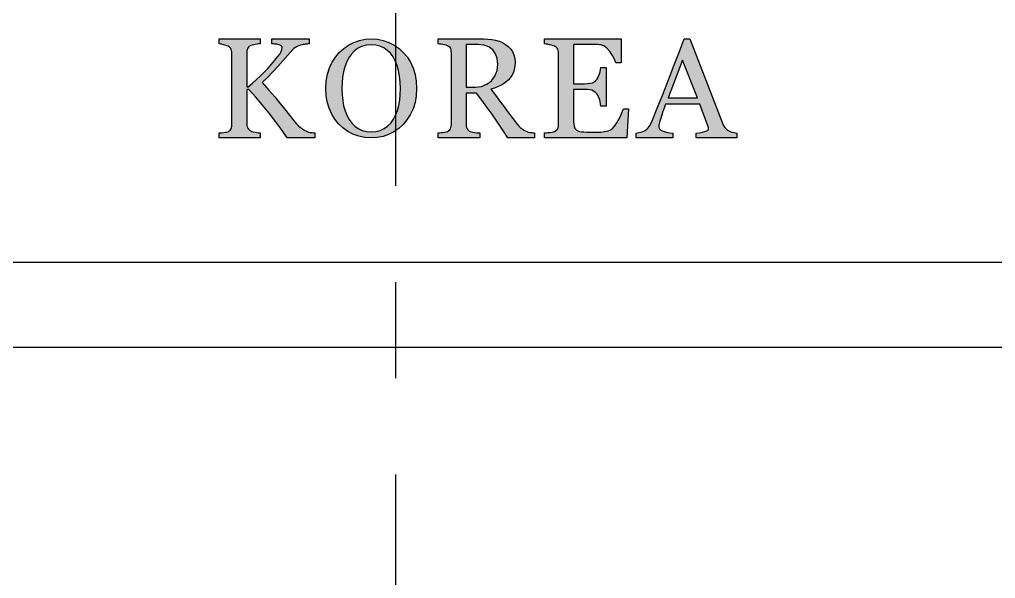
# Model space of a CAD drawing. Extents: x 39525 to 40119, y 15845 to 16265.
# Drawn here: x 39910.64 to 39928.39, y 16019.34 to 16029.5 of the extents above; entities that cross this region are included whole.
import ezdxf

# ---------------------------------------------------------------- set-up
doc = ezdxf.new("R2010")
doc.units = 0
doc.header["$LTSCALE"] = 7
doc.header["$MEASUREMENT"] = 0
doc.linetypes.add('CENTER', pattern=[2, 1.25, -0.25, 0.25, -0.25])
doc.linetypes.add('CENTER2', pattern=[1.125, 0.75, -0.125, 0.125, -0.125])
doc.layers.get('0').update_dxf_attribs({"color": 2, "linetype": 'CONTINUOUS'})
doc.layers.add('CENTER', color=1, linetype='CENTER2')
doc.layers.add('D', color=2, linetype='CONTINUOUS')

msp = doc.modelspace()

# ---------------------------------------------------------------- hatches: boundary and pattern name
at = {"layer": 'D'}
h = msp.add_hatch(color=256, dxfattribs=at)
h.paths.add_polyline_path([(39917.74779, 16027.771), (39917.79694, 16027.8769), (39917.83334, 16027.99227), (39917.85504, 16028.11613), (39917.86223, 16028.24832), (39917.85519, 16028.37992), (39917.8339, 16028.50365), (39917.79824, 16028.61933), (39917.75003, 16028.72576), (39917.69074, 16028.82122), (39917.62053, 16028.90565), (39917.54245, 16028.97739), (39917.45527, 16029.03749), (39917.359, 16029.08616), (39917.25595, 16029.12169), (39917.1485, 16029.14303), (39917.03668, 16029.15017), (39916.92862, 16029.14316), (39916.82349, 16029.12223), (39916.72148, 16029.08735), (39916.62513, 16029.03906), (39916.53699, 16028.97848), (39916.45697, 16028.90565), (39916.3859, 16028.82092), (39916.3258, 16028.72629), (39916.27685, 16028.62182), (39916.24035, 16028.50734), (39916.21845, 16028.38287), (39916.21114, 16028.24832), (39916.21812, 16028.1236), (39916.23895, 16028.00401), (39916.27345, 16027.8897), (39916.32034, 16027.7834), (39916.37746, 16027.68837), (39916.44496, 16027.60467), (39916.52238, 16027.5304), (39916.60928, 16027.46801), (39916.70578, 16027.41746), (39916.81002, 16027.3802), (39916.92032, 16027.35769), (39917.03668, 16027.35015), (39917.14682, 16027.35719), (39917.25262, 16027.37827), (39917.35402, 16027.41337), (39917.44922, 16027.4611), (39917.53643, 16027.5208), (39917.61563, 16027.59228), (39917.68729, 16027.67618)])
h.paths.add_polyline_path([(39917.53871, 16027.9372), (39917.51397, 16027.84786), (39917.48103, 16027.76483), (39917.44, 16027.68809), (39917.3922, 16027.62075), (39917.33566, 16027.56426), (39917.2705, 16027.51866), (39917.19821, 16027.48498), (39917.12025, 16027.46474), (39917.03668, 16027.45798), (39916.94912, 16027.46458), (39916.86997, 16027.48452), (39916.79948, 16027.51788), (39916.73712, 16027.56306), (39916.68226, 16027.61852), (39916.63498, 16027.68438), (39916.59368, 16027.76054), (39916.56063, 16027.84367), (39916.53587, 16027.9339), (39916.51824, 16028.03111), (39916.50762, 16028.13594), (39916.50407, 16028.24832), (39916.50737, 16028.3516), (39916.51727, 16028.45168), (39916.53376, 16028.54864), (39916.55703, 16028.6397), (39916.58708, 16028.72274), (39916.62388, 16028.79775), (39916.671, 16028.86717), (39916.72638, 16028.92656), (39916.78998, 16028.97584), (39916.86258, 16029.01275), (39916.94483, 16029.03495), (39917.03668, 16029.04236), (39917.11985, 16029.03601), (39917.19658, 16029.01691), (39917.26682, 16028.98496), (39917.33002, 16028.94157), (39917.38575, 16028.88815), (39917.43381, 16028.82465), (39917.47475, 16028.7504), (39917.50844, 16028.66642), (39917.53503, 16028.57262), (39917.55418, 16028.47101), (39917.56556, 16028.36285), (39917.56932, 16028.24832), (39917.56599, 16028.13747), (39917.55586, 16028.03378)], flags=16)
h.paths.add_polyline_path([(39915.183, 16027.79876), (39915.29819, 16027.64994), (39915.40623, 16027.50046), (39915.50697, 16027.35015), (39916.01194, 16027.35015), (39916.01194, 16027.44019), (39915.98827, 16027.44197), (39915.96077, 16027.44533), (39915.92957, 16027.45014), (39915.89839, 16027.45709), (39915.87079, 16027.46564), (39915.84688, 16027.47573), (39915.81914, 16027.49157), (39915.78794, 16027.51212), (39915.75328, 16027.53725), (39915.71691, 16027.56784), (39915.68054, 16027.60445), (39915.64415, 16027.6472), (39915.55113, 16027.76394), (39915.46163, 16027.87599), (39915.37574, 16027.98323), (39915.28424, 16028.0948), (39915.17775, 16028.21987), (39915.05649, 16028.35855), (39915.14993, 16028.4488), (39915.24396, 16028.54525), (39915.33853, 16028.64785), (39915.43173, 16028.75245), (39915.52265, 16028.85484), (39915.61125, 16028.95483), (39915.63318, 16028.97565), (39915.65919, 16028.99408), (39915.68922, 16029.01029), (39915.72056, 16029.02368), (39915.7512, 16029.03441), (39915.78104, 16029.04234), (39915.79848, 16029.04567), (39915.81376, 16029.04868), (39915.82697, 16029.05137), (39915.83863, 16029.0536), (39915.85045, 16029.05515), (39915.86248, 16029.05619), (39915.87286, 16029.05704), (39915.8825, 16029.05789), (39915.89523, 16029.05922), (39915.90787, 16029.06021), (39915.90787, 16029.15011), (39915.23289, 16029.15011), (39915.23289, 16029.06007), (39915.24599, 16029.05919), (39915.26127, 16029.05818), (39915.27879, 16029.05704), (39915.29822, 16029.05517), (39915.31933, 16029.05201), (39915.34199, 16029.04748), (39915.36161, 16029.04189), (39915.37968, 16029.03539), (39915.39606, 16029.02799), (39915.40908, 16029.01907), (39915.41685, 16029.00872), (39915.41943, 16028.99687), (39915.41429, 16028.95952), (39915.39883, 16028.9186), (39915.37311, 16028.87433), (39915.33634, 16028.82313), (39915.28755, 16028.76156), (39915.22679, 16028.68986), (39915.16439, 16028.62046), (39915.09754, 16028.55087), (39915.02619, 16028.4812), (39914.95216, 16028.4123), (39914.87724, 16028.34518), (39914.80148, 16028.27985), (39914.77642, 16028.27985), (39914.77642, 16028.90159), (39914.77813, 16028.92869), (39914.78319, 16028.95454), (39914.79152, 16028.97906), (39914.80464, 16029.00033), (39914.82416, 16029.01724), (39914.85001, 16029.02978), (39914.86992, 16029.03587), (39914.89604, 16029.04213), (39914.92841, 16029.04886), (39914.96193, 16029.05445), (39914.99156, 16029.05824), (39915.01706, 16029.06007), (39915.01706, 16029.15011), (39914.27007, 16029.15011), (39914.27007, 16029.06007), (39914.29507, 16029.05728), (39914.32246, 16029.05227), (39914.35236, 16029.04487), (39914.38244, 16029.03614), (39914.40952, 16029.02642), (39914.4338, 16029.01593), (39914.45927, 16029.00089), (39914.47852, 16028.98356), (39914.49133, 16028.96397), (39914.49966, 16028.94142), (39914.50458, 16028.91644), (39914.50621, 16028.88902), (39914.50621, 16027.59007), (39914.50432, 16027.56087), (39914.49851, 16027.53488), (39914.48872, 16027.51209), (39914.47506, 16027.49218), (39914.45666, 16027.47586), (39914.4338, 16027.46316), (39914.41487, 16027.45683), (39914.38856, 16027.45179), (39914.35497, 16027.44807), (39914.32076, 16027.44487), (39914.29248, 16027.44226), (39914.27007, 16027.44019), (39914.27007, 16027.35015), (39915.01706, 16027.35015), (39915.01706, 16027.44019), (39914.99071, 16027.4424), (39914.96012, 16027.44703), (39914.92535, 16027.45403), (39914.89244, 16027.46218), (39914.86731, 16027.46934), (39914.85001, 16027.47573), (39914.82485, 16027.49058), (39914.80558, 16027.50831), (39914.79195, 16027.52897), (39914.78329, 16027.55197), (39914.77813, 16027.57687), (39914.77642, 16027.60391), (39914.77642, 16028.23047), (39914.80933, 16028.23047), (39914.93765, 16028.08945), (39915.06213, 16027.9455)])
h = msp.add_hatch(color=256, dxfattribs=at)
h.paths.add_polyline_path([(39921.68133, 16027.35015), (39921.71552, 16027.88063), (39921.62399, 16027.88063), (39921.60716, 16027.83441), (39921.5799, 16027.77366), (39921.54226, 16027.69824), (39921.50028, 16027.62295), (39921.45946, 16027.56148), (39921.42014, 16027.51388), (39921.4022, 16027.49969), (39921.37781, 16027.48757), (39921.34688, 16027.47751), (39921.31302, 16027.46968), (39921.27979, 16027.46361), (39921.24731, 16027.45928), (39921.21371, 16027.45637), (39921.17527, 16027.45462), (39921.13212, 16027.45403), (39921.08926, 16027.45403), (39921.05246, 16027.45403), (39921.02174, 16027.45403), (39920.95692, 16027.45488), (39920.90274, 16027.45728), (39920.85929, 16027.46106), (39920.82378, 16027.46766), (39920.79369, 16027.47804), (39920.76915, 16027.49218), (39920.74956, 16027.51079), (39920.73473, 16027.53451), (39920.72461, 16027.56324), (39920.71843, 16027.59827), (39920.71468, 16027.641), (39920.7134, 16027.69131), (39920.7134, 16028.23175), (39920.91642, 16028.23175), (39920.9677, 16028.23002), (39921.01197, 16028.2249), (39921.049, 16028.21655), (39921.08116, 16028.20273), (39921.11093, 16028.18122), (39921.13819, 16028.15209), (39921.15408, 16028.12757), (39921.16955, 16028.09478), (39921.18454, 16028.05378), (39921.19739, 16028.00913), (39921.2065, 16027.96616), (39921.21188, 16027.92474), (39921.30705, 16027.92474), (39921.30705, 16028.62876), (39921.21188, 16028.62876), (39921.20607, 16028.59168), (39921.19742, 16028.55305), (39921.18589, 16028.51274), (39921.17189, 16028.47449), (39921.15597, 16028.44177), (39921.13819, 16028.41443), (39921.11409, 16028.3885), (39921.08768, 16028.36795), (39921.05896, 16028.35301), (39921.02321, 16028.34276), (39920.97566, 16028.33648), (39920.91642, 16028.33435), (39920.7134, 16028.33435), (39920.7134, 16029.05012), (39920.99618, 16029.05012), (39921.0411, 16029.04982), (39921.08249, 16029.04897), (39921.12048, 16029.04748), (39921.15512, 16029.04551), (39921.1864, 16029.0429), (39921.21441, 16029.03973), (39921.26608, 16029.02216), (39921.31967, 16028.98255), (39921.37507, 16028.92108), (39921.42456, 16028.85018), (39921.46112, 16028.78195), (39921.4846, 16028.71627), (39921.57988, 16028.71627), (39921.57988, 16029.15011), (39920.18671, 16029.15011), (39920.18671, 16029.06007), (39920.21218, 16029.05728), (39920.24277, 16029.05227), (39920.27863, 16029.04487), (39920.3146, 16029.03614), (39920.34532, 16029.02642), (39920.37088, 16029.01593), (39920.397, 16029.00084), (39920.41651, 16028.98332), (39920.42934, 16028.96311), (39920.43696, 16028.94043), (39920.44162, 16028.91575), (39920.44319, 16028.88902), (39920.44319, 16027.59478), (39920.44143, 16027.5655), (39920.4361, 16027.53986), (39920.42716, 16027.51776), (39920.4139, 16027.4987), (39920.39508, 16027.48214), (39920.37088, 16027.46798), (39920.3531, 16027.46231), (39920.3256, 16027.45669), (39920.28816, 16027.4511), (39920.24887, 16027.44615), (39920.21503, 16027.44256), (39920.18671, 16027.44019), (39920.18671, 16027.35015)])
h.paths.add_polyline_path([(39919.41828, 16027.51095), (39919.52232, 16027.35015), (39920.00685, 16027.35015), (39920.00685, 16027.44019), (39919.98302, 16027.44197), (39919.95563, 16027.44533), (39919.92458, 16027.45014), (39919.89322, 16027.45709), (39919.8657, 16027.46564), (39919.8419, 16027.47573), (39919.81232, 16027.49247), (39919.78255, 16027.51217), (39919.75268, 16027.53464), (39919.72132, 16027.56324), (39919.68773, 16027.60072), (39919.65176, 16027.6472), (39919.57059, 16027.75627), (39919.49844, 16027.85392), (39919.43521, 16027.93994), (39919.37137, 16028.02654), (39919.29763, 16028.1255), (39919.21396, 16028.23696), (39919.27625, 16028.25688), (39919.33503, 16028.27948), (39919.39014, 16028.3049), (39919.44094, 16028.33304), (39919.48675, 16028.36457), (39919.52754, 16028.39933), (39919.55451, 16028.42883), (39919.55451, 16028.98748), (39919.52919, 16029.01415), (39919.48018, 16029.05137), (39919.42393, 16029.08286), (39919.36339, 16029.10797), (39919.29875, 16029.12673), (39919.23049, 16029.13973), (39919.15903, 16029.1475), (39919.08441, 16029.15011), (39918.25345, 16029.15011), (39918.25345, 16029.06007), (39918.27888, 16029.05757), (39918.30757, 16029.05355), (39918.3396, 16029.04791), (39918.37134, 16029.04154), (39918.39892, 16029.03462), (39918.42232, 16029.02717), (39918.44968, 16029.01356), (39918.46949, 16028.99623), (39918.48163, 16028.97517), (39918.48882, 16028.95116), (39918.49316, 16028.92496), (39918.49462, 16028.89635), (39918.49462, 16027.59478), (39918.49273, 16027.5639), (39918.48696, 16027.53696), (39918.47724, 16027.51388), (39918.46358, 16027.49434), (39918.44519, 16027.47831), (39918.42232, 16027.46577), (39918.40323, 16027.4593), (39918.37637, 16027.45376), (39918.3417, 16027.44932), (39918.30624, 16027.44543), (39918.27683, 16027.4424), (39918.25345, 16027.44019), (39918.25345, 16027.35015), (39919.01472, 16027.35015), (39919.01472, 16027.44019), (39918.98642, 16027.44181), (39918.95428, 16027.44482), (39918.91818, 16027.44932), (39918.88392, 16027.45432), (39918.8574, 16027.45986), (39918.83853, 16027.46577), (39918.81137, 16027.47932), (39918.79141, 16027.49641), (39918.77868, 16027.51681), (39918.77104, 16027.5405), (39918.76638, 16027.56648), (39918.76484, 16027.59478), (39918.76484, 16028.16591), (39918.94888, 16028.16591), (39919.04775, 16028.0369), (39919.14173, 16027.91044), (39919.23083, 16027.7866), (39919.32116, 16027.65641)])
h.paths.add_polyline_path([(39919.13846, 16028.32479), (39919.04126, 16028.28744), (39918.93117, 16028.27503), (39918.76484, 16028.27503), (39918.76484, 16029.04748), (39918.98053, 16029.04748), (39919.08596, 16029.03683), (39919.1744, 16029.00488), (39919.2455, 16028.9518), (39919.29779, 16028.88035), (39919.3291, 16028.79398), (39919.33951, 16028.6925), (39919.32652, 16028.57283), (39919.28754, 16028.47105), (39919.22256, 16028.38717)], flags=16)
h.paths.add_polyline_path([(39919.62104, 16028.53748), (39919.63877, 16028.59344), (39919.6495, 16028.65477), (39919.65312, 16028.72141), (39919.64779, 16028.79478), (39919.63198, 16028.86062), (39919.60584, 16028.91889), (39919.57109, 16028.97001), (39919.55451, 16028.98748), (39919.55451, 16028.42883), (39919.56532, 16028.44065), (39919.59649, 16028.48665)], flags=17)
h = msp.add_hatch(color=256, dxfattribs=at)
h.paths.add_polyline_path([(39923.6822, 16027.35015), (39923.6822, 16027.43893), (39923.6597, 16027.441), (39923.63384, 16027.44536), (39923.60447, 16027.45216), (39923.57573, 16027.46061), (39923.55084, 16027.47043), (39923.52976, 16027.48161), (39923.50338, 16027.50088), (39923.4813, 16027.52031), (39923.46319, 16027.54012), (39923.44796, 16027.56236), (39923.43389, 16027.58874), (39923.42093, 16027.61916), (39922.82906, 16029.15017), (39922.72912, 16029.15017), (39922.64087, 16028.92315), (39922.54503, 16028.67595), (39922.44139, 16028.40854), (39922.33673, 16028.13989), (39922.23822, 16027.8897), (39922.14581, 16027.65804), (39922.1282, 16027.61769), (39922.11027, 16027.58373), (39922.09208, 16027.55593), (39922.07126, 16027.53159), (39922.04551, 16027.50799), (39922.01477, 16027.48502), (39921.99186, 16027.47269), (39921.96505, 16027.46213), (39921.93447, 16027.4535), (39921.90386, 16027.44649), (39921.87685, 16027.44169), (39921.85336, 16027.43893), (39921.85336, 16027.35015), (39922.52117, 16027.35015), (39922.52117, 16027.43893), (39922.45759, 16027.44481), (39922.39837, 16027.4556), (39922.34353, 16027.4714), (39922.29983, 16027.49232), (39922.27368, 16027.51826), (39922.26499, 16027.5491), (39922.26567, 16027.56462), (39922.26767, 16027.58297), (39922.27098, 16027.6042), (39922.27633, 16027.6288), (39922.28387, 16027.65804), (39922.2935, 16027.69172), (39922.30563, 16027.72957), (39922.31878, 16027.76961), (39922.33287, 16027.81171), (39922.3491, 16027.85768), (39922.36813, 16027.9085), (39922.39013, 16027.96415), (39923.01176, 16027.96415), (39923.15916, 16027.56666), (39923.16386, 16027.55331), (39923.16769, 16027.53355), (39923.16919, 16027.51842), (39923.16947, 16027.51025), (39923.16233, 16027.49293), (39923.14086, 16027.47754), (39923.105, 16027.46416), (39923.05817, 16027.45289), (39923.00425, 16027.44455), (39922.94304, 16027.43893), (39922.94304, 16027.35015)])
h.paths.add_polyline_path([(39922.96651, 16028.07555), (39922.43376, 16028.07555), (39922.6976, 16028.76376)], flags=16)

# ---------------------------------------------------------------- linework, layer by layer
at = {"color": 2}
for p, q in [((39914.27007, 16029.06007), (39914.27007, 16029.15011)), ((39914.27007, 16029.15011), (39915.01706, 16029.15011)), ((39915.01706, 16029.15011), (39915.01706, 16029.06007)), ((39915.23289, 16029.06007), (39915.23289, 16029.15011)), ((39915.23289, 16029.15011), (39915.90787, 16029.15011)), ((39915.90787, 16029.15011), (39915.90787, 16029.06007)), ((39916.72148, 16029.08735), (39916.82349, 16029.12223)), ((39916.82349, 16029.12223), (39916.92862, 16029.14316)), ((39916.92862, 16029.14316), (39917.03668, 16029.15017)), ((39917.03668, 16029.15017), (39917.1485, 16029.14303)), ((39917.1485, 16029.14303), (39917.25595, 16029.12169)), ((39917.25595, 16029.12169), (39917.359, 16029.08616)), ((39918.25345, 16029.06007), (39918.25345, 16029.15011)), ((39918.25345, 16029.15011), (39919.08441, 16029.15011)), ((39919.08441, 16029.15011), (39919.15903, 16029.1475)), ((39919.15903, 16029.1475), (39919.23049, 16029.13973)), ((39919.23049, 16029.13973), (39919.29875, 16029.12673)), ((39919.29875, 16029.12673), (39919.36339, 16029.10797)), ((39919.36339, 16029.10797), (39919.42393, 16029.08286)), ((39920.18671, 16029.15011), (39921.57988, 16029.15011)), ((39920.18671, 16029.06007), (39920.18671, 16029.15011)), ((39921.57988, 16029.15011), (39921.57988, 16028.71627)), ((39922.64087, 16028.92315), (39922.72912, 16029.15017)), ((39922.72912, 16029.15017), (39922.82906, 16029.15017)), ((39922.82906, 16029.15017), (39923.42093, 16027.61916)), ((39914.29507, 16029.05728), (39914.27007, 16029.06007)), ((39914.32246, 16029.05227), (39914.29507, 16029.05728)), ((39914.35236, 16029.04487), (39914.32246, 16029.05227)), ((39914.38244, 16029.03614), (39914.35236, 16029.04487)), ((39914.40952, 16029.02642), (39914.38244, 16029.03614)), ((39914.4338, 16029.01593), (39914.40952, 16029.02642)), ((39914.45927, 16029.00089), (39914.4338, 16029.01593)), ((39914.47852, 16028.98356), (39914.45927, 16029.00089)), ((39914.49133, 16028.96397), (39914.47852, 16028.98356)), ((39914.49966, 16028.94142), (39914.49133, 16028.96397)), ((39914.50458, 16028.91644), (39914.49966, 16028.94142)), ((39914.77813, 16028.92869), (39914.77642, 16028.90159)), ((39914.78319, 16028.95454), (39914.77813, 16028.92869)), ((39914.79152, 16028.97906), (39914.78319, 16028.95454)), ((39914.80464, 16029.00033), (39914.79152, 16028.97906)), ((39914.82416, 16029.01724), (39914.80464, 16029.00033)), ((39914.85001, 16029.02978), (39914.82416, 16029.01724)), ((39914.86992, 16029.03587), (39914.85001, 16029.02978)), ((39914.89604, 16029.04213), (39914.86992, 16029.03587)), ((39914.92841, 16029.04886), (39914.89604, 16029.04213)), ((39914.96193, 16029.05445), (39914.92841, 16029.04886)), ((39914.99156, 16029.05824), (39914.96193, 16029.05445)), ((39915.01706, 16029.06007), (39914.99156, 16029.05824)), ((39915.24599, 16029.05919), (39915.23289, 16029.06007)), ((39915.26127, 16029.05818), (39915.24599, 16029.05919)), ((39915.27879, 16029.05704), (39915.26127, 16029.05818)), ((39915.29822, 16029.05517), (39915.27879, 16029.05704)), ((39915.31933, 16029.05201), (39915.29822, 16029.05517)), ((39915.34199, 16029.04748), (39915.31933, 16029.05201)), ((39915.36161, 16029.04189), (39915.34199, 16029.04748)), ((39915.37968, 16029.03539), (39915.36161, 16029.04189)), ((39915.39606, 16029.02799), (39915.37968, 16029.03539)), ((39915.40908, 16029.01907), (39915.39606, 16029.02799)), ((39915.39883, 16028.9186), (39915.41429, 16028.95952)), ((39915.41685, 16029.00872), (39915.40908, 16029.01907)), ((39915.41429, 16028.95952), (39915.41943, 16028.99687)), ((39915.41943, 16028.99687), (39915.41685, 16029.00872)), ((39915.61125, 16028.95483), (39915.52265, 16028.85484)), ((39915.63318, 16028.97565), (39915.61125, 16028.95483)), ((39915.65919, 16028.99408), (39915.63318, 16028.97565)), ((39915.68922, 16029.01029), (39915.65919, 16028.99408)), ((39915.72056, 16029.02368), (39915.68922, 16029.01029)), ((39915.7512, 16029.03441), (39915.72056, 16029.02368)), ((39915.78104, 16029.04234), (39915.7512, 16029.03441)), ((39915.79848, 16029.04567), (39915.78104, 16029.04234)), ((39915.81376, 16029.04868), (39915.79848, 16029.04567)), ((39915.82697, 16029.05137), (39915.81376, 16029.04868)), ((39915.83863, 16029.0536), (39915.82697, 16029.05137)), ((39915.85045, 16029.05515), (39915.83863, 16029.0536)), ((39915.86248, 16029.05619), (39915.85045, 16029.05515)), ((39915.87286, 16029.05704), (39915.86248, 16029.05619)), ((39915.8825, 16029.05789), (39915.87286, 16029.05704)), ((39915.89142, 16029.05882), (39915.8825, 16029.05789)), ((39915.89898, 16029.05951), (39915.89142, 16029.05882)), ((39915.90441, 16029.05994), (39915.89898, 16029.05951)), ((39915.90787, 16029.06007), (39915.90441, 16029.05994)), ((39916.45697, 16028.90565), (39916.53699, 16028.97848)), ((39916.53699, 16028.97848), (39916.62513, 16029.03906)), ((39916.62513, 16029.03906), (39916.72148, 16029.08735)), ((39916.72638, 16028.92656), (39916.671, 16028.86717)), ((39916.78998, 16028.97584), (39916.72638, 16028.92656)), ((39916.86258, 16029.01275), (39916.78998, 16028.97584)), ((39916.94483, 16029.03495), (39916.86258, 16029.01275)), ((39917.03668, 16029.04236), (39916.94483, 16029.03495)), ((39917.11985, 16029.03601), (39917.03668, 16029.04236)), ((39917.19658, 16029.01691), (39917.11985, 16029.03601)), ((39917.26682, 16028.98496), (39917.19658, 16029.01691)), ((39917.33002, 16028.94157), (39917.26682, 16028.98496)), ((39917.38575, 16028.88815), (39917.33002, 16028.94157)), ((39917.359, 16029.08616), (39917.45527, 16029.03749)), ((39917.45527, 16029.03749), (39917.54245, 16028.97739)), ((39917.54245, 16028.97739), (39917.62053, 16028.90565)), ((39918.27888, 16029.05757), (39918.25345, 16029.06007)), ((39918.30757, 16029.05355), (39918.27888, 16029.05757)), ((39918.3396, 16029.04791), (39918.30757, 16029.05355)), ((39918.37134, 16029.04154), (39918.3396, 16029.04791)), ((39918.39892, 16029.03462), (39918.37134, 16029.04154)), ((39918.42232, 16029.02717), (39918.39892, 16029.03462)), ((39918.44968, 16029.01356), (39918.42232, 16029.02717)), ((39918.46949, 16028.99623), (39918.44968, 16029.01356)), ((39918.48163, 16028.97517), (39918.46949, 16028.99623)), ((39918.48882, 16028.95116), (39918.48163, 16028.97517)), ((39918.49316, 16028.92496), (39918.48882, 16028.95116)), ((39918.49462, 16028.89635), (39918.49316, 16028.92496)), ((39918.76484, 16029.04748), (39918.76484, 16028.27503)), ((39918.98053, 16029.04748), (39918.76484, 16029.04748)), ((39919.08596, 16029.03683), (39918.98053, 16029.04748)), ((39919.1744, 16029.00488), (39919.08596, 16029.03683)), ((39919.2455, 16028.9518), (39919.1744, 16029.00488)), ((39919.29779, 16028.88035), (39919.2455, 16028.9518)), ((39919.42393, 16029.08286), (39919.48018, 16029.05137)), ((39919.48018, 16029.05137), (39919.52919, 16029.01415)), ((39919.52919, 16029.01415), (39919.57109, 16028.97001)), ((39919.57109, 16028.97001), (39919.60584, 16028.91889)), ((39920.21218, 16029.05728), (39920.18671, 16029.06007)), ((39920.24277, 16029.05227), (39920.21218, 16029.05728)), ((39920.27863, 16029.04487), (39920.24277, 16029.05227)), ((39920.3146, 16029.03614), (39920.27863, 16029.04487)), ((39920.34532, 16029.02642), (39920.3146, 16029.03614)), ((39920.37088, 16029.01593), (39920.34532, 16029.02642)), ((39920.397, 16029.00084), (39920.37088, 16029.01593)), ((39920.41651, 16028.98332), (39920.397, 16029.00084)), ((39920.42934, 16028.96311), (39920.41651, 16028.98332)), ((39920.43696, 16028.94043), (39920.42934, 16028.96311)), ((39920.44162, 16028.91575), (39920.43696, 16028.94043)), ((39920.99618, 16029.05012), (39920.7134, 16029.05012)), ((39920.7134, 16029.05012), (39920.7134, 16028.33435)), ((39921.0411, 16029.04982), (39920.99618, 16029.05012)), ((39921.08249, 16029.04897), (39921.0411, 16029.04982)), ((39921.12048, 16029.04748), (39921.08249, 16029.04897)), ((39921.15512, 16029.04551), (39921.12048, 16029.04748)), ((39921.1864, 16029.0429), (39921.15512, 16029.04551)), ((39921.21441, 16029.03973), (39921.1864, 16029.0429)), ((39921.26608, 16029.02216), (39921.21441, 16029.03973)), ((39921.31967, 16028.98255), (39921.26608, 16029.02216)), ((39921.37507, 16028.92108), (39921.31967, 16028.98255)), ((39914.50621, 16028.88902), (39914.50458, 16028.91644)), ((39914.50621, 16027.59007), (39914.50621, 16028.88902)), ((39914.77642, 16028.90159), (39914.77642, 16028.27985)), ((39915.22679, 16028.68986), (39915.28755, 16028.76156)), ((39915.28755, 16028.76156), (39915.33634, 16028.82313)), ((39915.33634, 16028.82313), (39915.37311, 16028.87433)), ((39915.43173, 16028.75245), (39915.33853, 16028.64785)), ((39915.37311, 16028.87433), (39915.39883, 16028.9186)), ((39915.52265, 16028.85484), (39915.43173, 16028.75245)), ((39916.3258, 16028.72629), (39916.3859, 16028.82092)), ((39916.3859, 16028.82092), (39916.45697, 16028.90565)), ((39916.62388, 16028.79775), (39916.58708, 16028.72274)), ((39916.671, 16028.86717), (39916.62388, 16028.79775)), ((39917.43381, 16028.82465), (39917.38575, 16028.88815)), ((39917.47475, 16028.7504), (39917.43381, 16028.82465)), ((39917.50844, 16028.66642), (39917.47475, 16028.7504)), ((39917.62053, 16028.90565), (39917.69074, 16028.82122)), ((39917.69074, 16028.82122), (39917.75003, 16028.72576)), ((39918.49462, 16027.59478), (39918.49462, 16028.89635)), ((39919.3291, 16028.79398), (39919.29779, 16028.88035)), ((39919.33951, 16028.6925), (39919.3291, 16028.79398)), ((39919.60584, 16028.91889), (39919.63198, 16028.86062)), ((39919.63198, 16028.86062), (39919.64779, 16028.79478)), ((39919.64779, 16028.79478), (39919.65312, 16028.72141)), ((39920.44319, 16028.88902), (39920.44162, 16028.91575)), ((39920.44319, 16027.59478), (39920.44319, 16028.88902)), ((39921.42456, 16028.85018), (39921.37507, 16028.92108)), ((39921.46112, 16028.78195), (39921.42456, 16028.85018)), ((39921.4846, 16028.71627), (39921.46112, 16028.78195)), ((39922.6976, 16028.76376), (39922.43376, 16028.07555)), ((39922.54503, 16028.67595), (39922.64087, 16028.92315)), ((39922.96651, 16028.07555), (39922.6976, 16028.76376)), ((39915.09754, 16028.55087), (39915.16439, 16028.62046)), ((39915.16439, 16028.62046), (39915.22679, 16028.68986)), ((39915.33853, 16028.64785), (39915.24396, 16028.54525)), ((39916.24035, 16028.50734), (39916.27685, 16028.62182)), ((39916.27685, 16028.62182), (39916.3258, 16028.72629)), ((39916.55703, 16028.6397), (39916.53376, 16028.54864)), ((39916.58708, 16028.72274), (39916.55703, 16028.6397)), ((39917.53503, 16028.57262), (39917.50844, 16028.66642)), ((39917.55418, 16028.47101), (39917.53503, 16028.57262)), ((39917.75003, 16028.72576), (39917.79824, 16028.61933)), ((39917.79824, 16028.61933), (39917.8339, 16028.50365)), ((39919.28754, 16028.47105), (39919.32652, 16028.57283)), ((39919.32652, 16028.57283), (39919.33951, 16028.6925)), ((39919.63877, 16028.59344), (39919.62104, 16028.53748)), ((39919.6495, 16028.65477), (39919.63877, 16028.59344)), ((39919.65312, 16028.72141), (39919.6495, 16028.65477)), ((39921.19742, 16028.55305), (39921.20607, 16028.59168)), ((39921.20607, 16028.59168), (39921.21188, 16028.62876)), ((39921.21188, 16028.62876), (39921.30705, 16028.62876)), ((39921.30705, 16028.62876), (39921.30705, 16027.92474)), ((39921.57988, 16028.71627), (39921.4846, 16028.71627)), ((39922.44139, 16028.40854), (39922.54503, 16028.67595)), ((39914.87724, 16028.34518), (39914.95216, 16028.4123)), ((39914.95216, 16028.4123), (39915.02619, 16028.4812)), ((39915.02619, 16028.4812), (39915.09754, 16028.55087)), ((39915.14993, 16028.4488), (39915.05649, 16028.35855)), ((39915.24396, 16028.54525), (39915.14993, 16028.4488)), ((39916.21845, 16028.38287), (39916.24035, 16028.50734)), ((39916.51727, 16028.45168), (39916.50737, 16028.3516)), ((39916.53376, 16028.54864), (39916.51727, 16028.45168)), ((39917.56556, 16028.36285), (39917.55418, 16028.47101)), ((39917.8339, 16028.50365), (39917.85519, 16028.37992)), ((39919.22256, 16028.38717), (39919.28754, 16028.47105)), ((39919.52754, 16028.39933), (39919.48675, 16028.36457)), ((39919.56532, 16028.44065), (39919.52754, 16028.39933)), ((39919.59649, 16028.48665), (39919.56532, 16028.44065)), ((39919.62104, 16028.53748), (39919.59649, 16028.48665)), ((39921.11409, 16028.3885), (39921.13819, 16028.41443)), ((39921.13819, 16028.41443), (39921.15597, 16028.44177)), ((39921.15597, 16028.44177), (39921.17189, 16028.47449)), ((39921.17189, 16028.47449), (39921.18589, 16028.51274)), ((39921.18589, 16028.51274), (39921.19742, 16028.55305)), ((39922.33673, 16028.13989), (39922.44139, 16028.40854)), ((39914.77642, 16028.27985), (39914.80148, 16028.27985)), ((39914.80933, 16028.23047), (39914.77642, 16028.23047)), ((39914.77642, 16028.23047), (39914.77642, 16027.60391)), ((39914.80148, 16028.27985), (39914.87724, 16028.34518)), ((39914.93765, 16028.08945), (39914.80933, 16028.23047)), ((39915.05649, 16028.35855), (39915.17775, 16028.21987)), ((39915.17775, 16028.21987), (39915.28424, 16028.0948)), ((39916.21114, 16028.24832), (39916.21845, 16028.38287)), ((39916.21812, 16028.1236), (39916.21114, 16028.24832)), ((39916.50737, 16028.3516), (39916.50407, 16028.24832)), ((39916.50407, 16028.24832), (39916.50762, 16028.13594)), ((39917.56932, 16028.24832), (39917.56556, 16028.36285)), ((39917.56599, 16028.13747), (39917.56932, 16028.24832)), ((39917.86223, 16028.24832), (39917.85504, 16028.11613)), ((39917.85519, 16028.37992), (39917.86223, 16028.24832)), ((39918.76484, 16028.27503), (39918.93117, 16028.27503)), ((39918.93117, 16028.27503), (39919.04126, 16028.28744)), ((39919.04126, 16028.28744), (39919.13846, 16028.32479)), ((39919.13846, 16028.32479), (39919.22256, 16028.38717)), ((39919.27625, 16028.25688), (39919.21396, 16028.23696)), ((39919.21396, 16028.23696), (39919.29763, 16028.1255)), ((39919.33503, 16028.27948), (39919.27625, 16028.25688)), ((39919.39014, 16028.3049), (39919.33503, 16028.27948)), ((39919.44094, 16028.33304), (39919.39014, 16028.3049)), ((39919.48675, 16028.36457), (39919.44094, 16028.33304)), ((39920.7134, 16028.33435), (39920.91642, 16028.33435)), ((39920.7134, 16028.23175), (39920.7134, 16027.69131)), ((39920.91642, 16028.23175), (39920.7134, 16028.23175)), ((39920.91642, 16028.33435), (39920.97566, 16028.33648)), ((39920.9677, 16028.23002), (39920.91642, 16028.23175)), ((39921.01197, 16028.2249), (39920.9677, 16028.23002)), ((39920.97566, 16028.33648), (39921.02321, 16028.34276)), ((39921.049, 16028.21655), (39921.01197, 16028.2249)), ((39921.02321, 16028.34276), (39921.05896, 16028.35301)), ((39921.08116, 16028.20273), (39921.049, 16028.21655)), ((39921.05896, 16028.35301), (39921.08768, 16028.36795)), ((39921.08768, 16028.36795), (39921.11409, 16028.3885)), ((39915.06213, 16027.9455), (39914.93765, 16028.08945)), ((39915.28424, 16028.0948), (39915.37574, 16027.98323)), ((39916.23895, 16028.00401), (39916.21812, 16028.1236)), ((39916.50762, 16028.13594), (39916.51824, 16028.03111)), ((39917.55586, 16028.03378), (39917.56599, 16028.13747)), ((39917.85504, 16028.11613), (39917.83334, 16027.99227)), ((39918.94888, 16028.16591), (39918.76484, 16028.16591)), ((39918.76484, 16028.16591), (39918.76484, 16027.59478)), ((39919.04775, 16028.0369), (39918.94888, 16028.16591)), ((39919.29763, 16028.1255), (39919.37137, 16028.02654)), ((39921.11093, 16028.18122), (39921.08116, 16028.20273)), ((39921.13819, 16028.15209), (39921.11093, 16028.18122)), ((39921.15408, 16028.12757), (39921.13819, 16028.15209)), ((39921.16955, 16028.09478), (39921.15408, 16028.12757)), ((39921.18454, 16028.05378), (39921.16955, 16028.09478)), ((39921.19739, 16028.00913), (39921.18454, 16028.05378)), ((39922.23822, 16027.8897), (39922.33673, 16028.13989)), ((39922.43376, 16028.07555), (39922.96651, 16028.07555)), ((39915.183, 16027.79876), (39915.06213, 16027.9455)), ((39915.37574, 16027.98323), (39915.46163, 16027.87599)), ((39915.46163, 16027.87599), (39915.55113, 16027.76394)), ((39916.27345, 16027.8897), (39916.23895, 16028.00401)), ((39916.32034, 16027.7834), (39916.27345, 16027.8897)), ((39916.51824, 16028.03111), (39916.53587, 16027.9339)), ((39916.53587, 16027.9339), (39916.56063, 16027.84367)), ((39917.51397, 16027.84786), (39917.53871, 16027.9372)), ((39917.53871, 16027.9372), (39917.55586, 16028.03378)), ((39917.79694, 16027.8769), (39917.74779, 16027.771)), ((39917.83334, 16027.99227), (39917.79694, 16027.8769)), ((39919.14173, 16027.91044), (39919.04775, 16028.0369)), ((39919.23083, 16027.7866), (39919.14173, 16027.91044)), ((39919.37137, 16028.02654), (39919.43521, 16027.93994)), ((39919.43521, 16027.93994), (39919.49844, 16027.85392)), ((39921.2065, 16027.96616), (39921.19739, 16028.00913)), ((39921.21188, 16027.92474), (39921.2065, 16027.96616)), ((39921.30705, 16027.92474), (39921.21188, 16027.92474)), ((39921.60716, 16027.83441), (39921.62399, 16027.88063)), ((39921.62399, 16027.88063), (39921.71552, 16027.88063)), ((39921.71552, 16027.88063), (39921.68133, 16027.35015)), ((39922.14581, 16027.65804), (39922.23822, 16027.8897)), ((39922.36813, 16027.9085), (39922.3491, 16027.85768)), ((39922.39013, 16027.96415), (39922.36813, 16027.9085)), ((39923.01176, 16027.96415), (39922.39013, 16027.96415)), ((39923.15916, 16027.56666), (39923.01176, 16027.96415)), ((39915.29819, 16027.64994), (39915.183, 16027.79876)), ((39915.55113, 16027.76394), (39915.64415, 16027.6472)), ((39916.37746, 16027.68837), (39916.32034, 16027.7834)), ((39916.44496, 16027.60467), (39916.37746, 16027.68837)), ((39916.56063, 16027.84367), (39916.59368, 16027.76054)), ((39916.59368, 16027.76054), (39916.63498, 16027.68438)), ((39916.63498, 16027.68438), (39916.68226, 16027.61852)), ((39917.3922, 16027.62075), (39917.44, 16027.68809)), ((39917.44, 16027.68809), (39917.48103, 16027.76483)), ((39917.48103, 16027.76483), (39917.51397, 16027.84786)), ((39917.74779, 16027.771), (39917.68729, 16027.67618)), ((39919.32116, 16027.65641), (39919.23083, 16027.7866)), ((39919.49844, 16027.85392), (39919.57059, 16027.75627)), ((39919.57059, 16027.75627), (39919.65176, 16027.6472)), ((39920.7134, 16027.69131), (39920.71468, 16027.641)), ((39921.50028, 16027.62295), (39921.54226, 16027.69824)), ((39921.54226, 16027.69824), (39921.5799, 16027.77366)), ((39921.5799, 16027.77366), (39921.60716, 16027.83441)), ((39922.2935, 16027.69172), (39922.28387, 16027.65804)), ((39922.30563, 16027.72957), (39922.2935, 16027.69172)), ((39922.31878, 16027.76961), (39922.30563, 16027.72957)), ((39922.33287, 16027.81171), (39922.31878, 16027.76961)), ((39922.3491, 16027.85768), (39922.33287, 16027.81171)), ((39914.47506, 16027.49218), (39914.48872, 16027.51209)), ((39914.48872, 16027.51209), (39914.49851, 16027.53488)), ((39914.49851, 16027.53488), (39914.50432, 16027.56087)), ((39914.50432, 16027.56087), (39914.50621, 16027.59007)), ((39914.77642, 16027.60391), (39914.77813, 16027.57687)), ((39914.77813, 16027.57687), (39914.78329, 16027.55197)), ((39914.78329, 16027.55197), (39914.79195, 16027.52897)), ((39914.79195, 16027.52897), (39914.80558, 16027.50831)), ((39914.80558, 16027.50831), (39914.82485, 16027.49058)), ((39915.40623, 16027.50046), (39915.29819, 16027.64994)), ((39915.64415, 16027.6472), (39915.68054, 16027.60445)), ((39915.68054, 16027.60445), (39915.71691, 16027.56784)), ((39915.71691, 16027.56784), (39915.75328, 16027.53725)), ((39915.75328, 16027.53725), (39915.78794, 16027.51212)), ((39915.78794, 16027.51212), (39915.81914, 16027.49157)), ((39916.52238, 16027.5304), (39916.44496, 16027.60467)), ((39916.60928, 16027.46801), (39916.52238, 16027.5304)), ((39916.68226, 16027.61852), (39916.73712, 16027.56306)), ((39916.73712, 16027.56306), (39916.79948, 16027.51788)), ((39916.79948, 16027.51788), (39916.86997, 16027.48452)), ((39917.19821, 16027.48498), (39917.2705, 16027.51866)), ((39917.2705, 16027.51866), (39917.33566, 16027.56426)), ((39917.33566, 16027.56426), (39917.3922, 16027.62075)), ((39917.53643, 16027.5208), (39917.44922, 16027.4611)), ((39917.61563, 16027.59228), (39917.53643, 16027.5208)), ((39917.68729, 16027.67618), (39917.61563, 16027.59228)), ((39918.46358, 16027.49434), (39918.47724, 16027.51388)), ((39918.47724, 16027.51388), (39918.48696, 16027.53696)), ((39918.48696, 16027.53696), (39918.49273, 16027.5639)), ((39918.49273, 16027.5639), (39918.49462, 16027.59478)), ((39918.76484, 16027.59478), (39918.76638, 16027.56648)), ((39918.76638, 16027.56648), (39918.77104, 16027.5405)), ((39918.77104, 16027.5405), (39918.77868, 16027.51681)), ((39918.77868, 16027.51681), (39918.79141, 16027.49641)), ((39919.41828, 16027.51095), (39919.32116, 16027.65641)), ((39919.52232, 16027.35015), (39919.41828, 16027.51095)), ((39919.65176, 16027.6472), (39919.68773, 16027.60072)), ((39919.68773, 16027.60072), (39919.72132, 16027.56324)), ((39919.72132, 16027.56324), (39919.75268, 16027.53464)), ((39919.75268, 16027.53464), (39919.78255, 16027.51217)), ((39919.78255, 16027.51217), (39919.81232, 16027.49247)), ((39920.4139, 16027.4987), (39920.42716, 16027.51776)), ((39920.42716, 16027.51776), (39920.4361, 16027.53986)), ((39920.4361, 16027.53986), (39920.44143, 16027.5655)), ((39920.44143, 16027.5655), (39920.44319, 16027.59478)), ((39920.71468, 16027.641), (39920.71843, 16027.59827)), ((39920.71843, 16027.59827), (39920.72461, 16027.56324)), ((39920.72461, 16027.56324), (39920.73473, 16027.53451)), ((39920.73473, 16027.53451), (39920.74956, 16027.51079)), ((39920.74956, 16027.51079), (39920.76915, 16027.49218)), ((39921.4022, 16027.49969), (39921.42014, 16027.51388)), ((39921.42014, 16027.51388), (39921.45946, 16027.56148)), ((39921.45946, 16027.56148), (39921.50028, 16027.62295)), ((39922.01477, 16027.48502), (39922.04551, 16027.50799)), ((39922.04551, 16027.50799), (39922.07126, 16027.53159)), ((39922.07126, 16027.53159), (39922.09208, 16027.55593)), ((39922.09208, 16027.55593), (39922.11027, 16027.58373)), ((39922.11027, 16027.58373), (39922.1282, 16027.61769)), ((39922.1282, 16027.61769), (39922.14581, 16027.65804)), ((39922.26567, 16027.56462), (39922.26499, 16027.5491)), ((39922.26499, 16027.5491), (39922.27368, 16027.51826)), ((39922.26767, 16027.58297), (39922.26567, 16027.56462)), ((39922.27098, 16027.6042), (39922.26767, 16027.58297)), ((39922.27633, 16027.6288), (39922.27098, 16027.6042)), ((39922.27368, 16027.51826), (39922.29983, 16027.49232)), ((39922.28387, 16027.65804), (39922.27633, 16027.6288)), ((39923.16228, 16027.55779), (39923.15916, 16027.56666)), ((39923.16485, 16027.54818), (39923.16228, 16027.55779)), ((39923.16233, 16027.49293), (39923.16947, 16027.51025)), ((39923.1669, 16027.53763), (39923.16485, 16027.54818)), ((39923.16829, 16027.52747), (39923.1669, 16027.53763)), ((39923.16919, 16027.51842), (39923.16829, 16027.52747)), ((39923.16947, 16027.51025), (39923.16919, 16027.51842)), ((39923.42093, 16027.61916), (39923.43389, 16027.58874)), ((39923.43389, 16027.58874), (39923.44796, 16027.56236)), ((39923.44796, 16027.56236), (39923.46319, 16027.54012)), ((39923.46319, 16027.54012), (39923.4813, 16027.52031)), ((39923.4813, 16027.52031), (39923.50338, 16027.50088)), ((39914.27007, 16027.44019), (39914.29248, 16027.44226)), ((39914.27007, 16027.35015), (39914.27007, 16027.44019)), ((39915.01706, 16027.35015), (39914.27007, 16027.35015)), ((39914.29248, 16027.44226), (39914.32076, 16027.44487)), ((39914.32076, 16027.44487), (39914.35497, 16027.44807)), ((39914.35497, 16027.44807), (39914.38856, 16027.45179)), ((39914.38856, 16027.45179), (39914.41487, 16027.45683)), ((39914.41487, 16027.45683), (39914.4338, 16027.46316)), ((39914.4338, 16027.46316), (39914.45666, 16027.47586)), ((39914.45666, 16027.47586), (39914.47506, 16027.49218)), ((39914.82485, 16027.49058), (39914.85001, 16027.47573)), ((39914.85001, 16027.47573), (39914.86731, 16027.46934)), ((39914.86731, 16027.46934), (39914.89244, 16027.46218)), ((39914.89244, 16027.46218), (39914.92535, 16027.45403)), ((39914.92535, 16027.45403), (39914.96012, 16027.44703)), ((39914.96012, 16027.44703), (39914.99071, 16027.4424)), ((39914.99071, 16027.4424), (39915.01706, 16027.44019)), ((39915.01706, 16027.44019), (39915.01706, 16027.35015)), ((39915.50697, 16027.35015), (39915.40623, 16027.50046)), ((39916.01194, 16027.35015), (39915.50697, 16027.35015)), ((39915.81914, 16027.49157), (39915.84688, 16027.47573)), ((39915.84688, 16027.47573), (39915.87079, 16027.46564)), ((39915.87079, 16027.46564), (39915.89839, 16027.45709)), ((39915.89839, 16027.45709), (39915.92957, 16027.45014)), ((39915.92957, 16027.45014), (39915.96077, 16027.44533)), ((39915.96077, 16027.44533), (39915.98827, 16027.44197)), ((39915.98827, 16027.44197), (39916.01194, 16027.44019)), ((39916.01194, 16027.44019), (39916.01194, 16027.35015)), ((39916.70578, 16027.41746), (39916.60928, 16027.46801)), ((39916.81002, 16027.3802), (39916.70578, 16027.41746)), ((39916.92032, 16027.35769), (39916.81002, 16027.3802)), ((39916.86997, 16027.48452), (39916.94912, 16027.46458)), ((39917.03668, 16027.35015), (39916.92032, 16027.35769)), ((39916.94912, 16027.46458), (39917.03668, 16027.45798)), ((39917.03668, 16027.45798), (39917.12025, 16027.46474)), ((39917.14682, 16027.35719), (39917.03668, 16027.35015)), ((39917.12025, 16027.46474), (39917.19821, 16027.48498)), ((39917.25262, 16027.37827), (39917.14682, 16027.35719)), ((39917.35402, 16027.41337), (39917.25262, 16027.37827)), ((39917.44922, 16027.4611), (39917.35402, 16027.41337)), ((39918.25345, 16027.44019), (39918.27683, 16027.4424)), ((39918.25345, 16027.35015), (39918.25345, 16027.44019)), ((39919.01472, 16027.35015), (39918.25345, 16027.35015)), ((39918.27683, 16027.4424), (39918.30624, 16027.44543)), ((39918.30624, 16027.44543), (39918.3417, 16027.44932)), ((39918.3417, 16027.44932), (39918.37637, 16027.45376)), ((39918.37637, 16027.45376), (39918.40323, 16027.4593)), ((39918.40323, 16027.4593), (39918.42232, 16027.46577)), ((39918.42232, 16027.46577), (39918.44519, 16027.47831)), ((39918.44519, 16027.47831), (39918.46358, 16027.49434)), ((39918.79141, 16027.49641), (39918.81137, 16027.47932)), ((39918.81137, 16027.47932), (39918.83853, 16027.46577)), ((39918.83853, 16027.46577), (39918.8574, 16027.45986)), ((39918.8574, 16027.45986), (39918.88392, 16027.45432)), ((39918.88392, 16027.45432), (39918.91818, 16027.44932)), ((39918.91818, 16027.44932), (39918.95428, 16027.44482)), ((39918.95428, 16027.44482), (39918.98642, 16027.44181)), ((39918.98642, 16027.44181), (39919.01472, 16027.44019)), ((39919.01472, 16027.44019), (39919.01472, 16027.35015)), ((39920.00685, 16027.35015), (39919.52232, 16027.35015)), ((39919.81232, 16027.49247), (39919.8419, 16027.47573)), ((39919.8419, 16027.47573), (39919.8657, 16027.46564)), ((39919.8657, 16027.46564), (39919.89322, 16027.45709)), ((39919.89322, 16027.45709), (39919.92458, 16027.45014)), ((39919.92458, 16027.45014), (39919.95563, 16027.44533)), ((39919.95563, 16027.44533), (39919.98302, 16027.44197)), ((39919.98302, 16027.44197), (39920.00685, 16027.44019)), ((39920.00685, 16027.44019), (39920.00685, 16027.35015)), ((39920.18671, 16027.44019), (39920.21503, 16027.44256)), ((39920.18671, 16027.35015), (39920.18671, 16027.44019)), ((39921.68133, 16027.35015), (39920.18671, 16027.35015)), ((39920.21503, 16027.44256), (39920.24887, 16027.44615)), ((39920.24887, 16027.44615), (39920.28816, 16027.4511)), ((39920.28816, 16027.4511), (39920.3256, 16027.45669)), ((39920.3256, 16027.45669), (39920.3531, 16027.46231)), ((39920.3531, 16027.46231), (39920.37088, 16027.46798)), ((39920.37088, 16027.46798), (39920.39508, 16027.48214)), ((39920.39508, 16027.48214), (39920.4139, 16027.4987)), ((39920.76915, 16027.49218), (39920.79369, 16027.47804)), ((39920.79369, 16027.47804), (39920.82378, 16027.46766)), ((39920.82378, 16027.46766), (39920.85929, 16027.46106)), ((39920.85929, 16027.46106), (39920.90274, 16027.45728)), ((39920.90274, 16027.45728), (39920.95692, 16027.45488)), ((39920.95692, 16027.45488), (39921.02174, 16027.45403)), ((39921.02174, 16027.45403), (39921.05246, 16027.45403)), ((39921.05246, 16027.45403), (39921.08926, 16027.45403)), ((39921.08926, 16027.45403), (39921.13212, 16027.45403)), ((39921.13212, 16027.45403), (39921.17527, 16027.45462)), ((39921.17527, 16027.45462), (39921.21371, 16027.45637)), ((39921.21371, 16027.45637), (39921.24731, 16027.45928)), ((39921.24731, 16027.45928), (39921.27979, 16027.46361)), ((39921.27979, 16027.46361), (39921.31302, 16027.46968)), ((39921.31302, 16027.46968), (39921.34688, 16027.47751)), ((39921.34688, 16027.47751), (39921.37781, 16027.48757)), ((39921.37781, 16027.48757), (39921.4022, 16027.49969)), ((39921.85336, 16027.43893), (39921.87685, 16027.44169)), ((39921.85336, 16027.35015), (39921.85336, 16027.43893)), ((39922.52117, 16027.35015), (39921.85336, 16027.35015)), ((39921.87685, 16027.44169), (39921.90386, 16027.44649)), ((39921.90386, 16027.44649), (39921.93447, 16027.4535)), ((39921.93447, 16027.4535), (39921.96505, 16027.46213)), ((39921.96505, 16027.46213), (39921.99186, 16027.47269)), ((39921.99186, 16027.47269), (39922.01477, 16027.48502)), ((39922.29983, 16027.49232), (39922.34353, 16027.4714)), ((39922.34353, 16027.4714), (39922.39837, 16027.4556)), ((39922.39837, 16027.4556), (39922.45759, 16027.44481)), ((39922.45759, 16027.44481), (39922.52117, 16027.43893)), ((39922.52117, 16027.43893), (39922.52117, 16027.35015)), ((39922.94304, 16027.43893), (39923.00425, 16027.44455)), ((39922.94304, 16027.35015), (39922.94304, 16027.43893)), ((39923.6822, 16027.35015), (39922.94304, 16027.35015)), ((39923.00425, 16027.44455), (39923.05817, 16027.45289)), ((39923.05817, 16027.45289), (39923.105, 16027.46416)), ((39923.105, 16027.46416), (39923.14086, 16027.47754)), ((39923.14086, 16027.47754), (39923.16233, 16027.49293)), ((39923.50338, 16027.50088), (39923.52976, 16027.48161)), ((39923.52976, 16027.48161), (39923.55084, 16027.47043)), ((39923.55084, 16027.47043), (39923.57573, 16027.46061)), ((39923.57573, 16027.46061), (39923.60447, 16027.45216)), ((39923.60447, 16027.45216), (39923.63384, 16027.44536)), ((39923.63384, 16027.44536), (39923.6597, 16027.441)), ((39923.6597, 16027.441), (39923.6822, 16027.43893)), ((39923.6822, 16027.43893), (39923.6822, 16027.35015))]:
    msp.add_line(p, q, dxfattribs=at)
at = {"color": 7, "linetype": 'Continuous'}
for p, q in [((39942.23174, 16025.08274), (39892.84258, 16025.08296)), ((39942.47822, 16023.53762), (39894.96528, 16023.53838))]:
    msp.add_line(p, q, dxfattribs=at)
at = {"layer": 'CENTER', "linetype": 'CENTER'}
msp.add_line((39917.47822, 16161.22897), (39917.47822, 15995.55158), dxfattribs=at)

doc.saveas('drawing.dxf')
